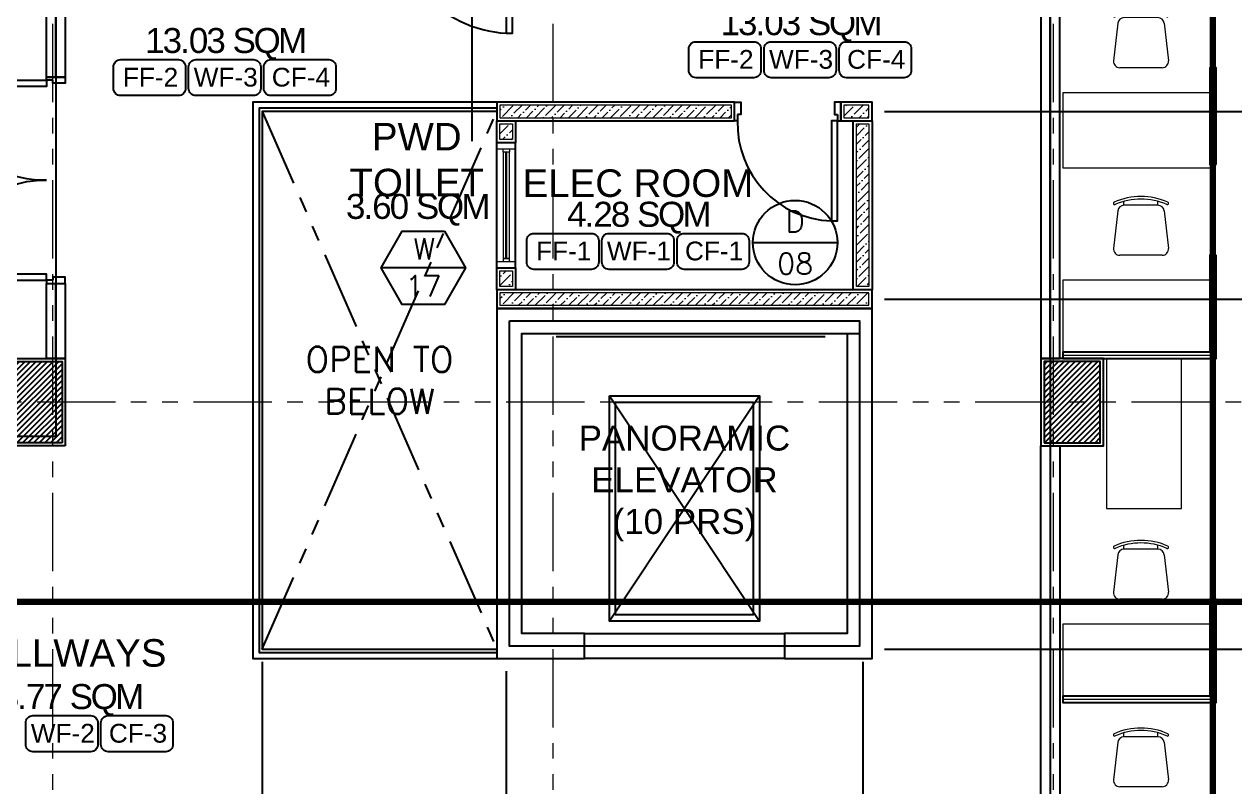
# Model space of a CAD drawing. Header units: metres. Extents: x -12400 to 1, y 0 to 106422.
# Drawn here: x -12154.18 to -12144.5, y 106394.75 to 106400.84 of the extents above; entities that cross this region are included whole.
import ezdxf
from ezdxf.enums import TextEntityAlignment as Align

# ---------------------------------------------------------------- set-up
doc = ezdxf.new("R2010")
doc.units = ezdxf.units.M
doc.header["$PDMODE"] = 35
for name, pattern in [('CENTER', [2, 1.25, -0.25, 0.25, -0.25]), ('HIDDEN2', [4.7625, 3.175, -1.5875]), ('PHANTOM2', [1.25, 0.625, -0.125, 0.125, -0.125, 0.125, -0.125])]:
    doc.linetypes.add(name, pattern=pattern)
for name, color, linetype, lineweight in [('.3', 6, 'Continuous', 30), ('0.1', 1, 'Continuous', 9), ('0.20', 2, 'Continuous', 20), ('A-DIM-100', 8, 'Continuous', 0), ('DIM 001', 251, 'Continuous', 13), ('FURN 0009', 49, 'Continuous', 9), ('HATCH', 250, 'Continuous', 5), ('W', 140, 'Continuous', 80)]:
    doc.layers.add(name, color=color, linetype=linetype, lineweight=lineweight)
for name, color, linetype in [('FIXTURE', 35, 'Continuous'), ('P-HIDE', 1, 'HIDDEN2'), ('SCH-DOOR', 23, 'Continuous'), ('SCH-FLR', 224, 'Continuous'), ('SCH-WIND', 181, 'Continuous'), ('stone', 15, 'Continuous'), ('tiles', 36, 'Continuous'), ('txt', 2, 'Continuous'), ('WALL', 7, 'Continuous'), ('WINDOW', 1, 'Continuous')]:
    doc.layers.add(name, color=color, linetype=linetype)
doc.layers.add('GUIDELINES', color=206, linetype='Continuous', plot=False)
doc.styles.add('arial', font='arial.ttf')
doc.styles.add('Arial-Bold', font='arial.ttf')
doc.styles.add('CPDA-FONT', font='arial.ttf')
doc.styles.add('DIMTXT-100', font='arial.ttf')
doc.styles.add('swis721', font='swiss.ttf')
doc.styles.add('T-0.15', font='romans.shx', dxfattribs={"height": 0.15})
doc.styles.add('T.25', font='romans.shx', dxfattribs={"height": 0.2})
doc.dimstyles.new('CPDA - D40', dxfattribs={"dimscale": 0.4, "dimtxt": 200, "dimasz": 1.2, "dimexe": 0, "dimexo": 25, "dimgap": 50, "dimtad": 1, "dimdec": 0, "dimdsep": 46, "dimtxsty": 'CPDA-FONT', "dimblk": 'CPDA ARROWHEAD DIM.', "dimcen": 0.25, "dimclrd": 250, "dimclre": 250, "dimclrt": 2, "dimaunit": 1, "dimadec": 0, "dimazin": 0, "dimtfac": 1, "dimtdec": 0, "dimtix": 1, "dimtmove": 0, "dimatfit": 3, "dimldrblk": 'leader.cathy', "dimfxl": 1, "dimarcsym": 0})
doc.dimstyles.new('D-100', dxfattribs={"dimtxt": 0.2, "dimasz": 0.15, "dimexe": 0.1, "dimexo": 0.1, "dimgap": 0.1, "dimtad": 1, "dimdec": 3, "dimzin": 4, "dimdsep": 46, "dimtxsty": 'DIMTXT-100', "dimblk": 'ARCHTICK', "dimcen": 0.2, "dimdle": 0.1, "dimclrd": 8, "dimclre": 8, "dimclrt": 2, "dimadec": 0, "dimazin": 1, "dimtfac": 1, "dimtdec": 3, "dimtofl": 0, "dimtmove": 2, "dimatfit": 3, "dimfxl": 1, "dimarcsym": 0})
doc.dimstyles.new('DIM 200', dxfattribs={"dimtxt": 200, "dimasz": 1, "dimexe": 0, "dimexo": 40, "dimgap": 50, "dimtad": 1, "dimtoh": 1, "dimdec": 0, "dimlfac": 2, "dimtxsty": 'swis721', "dimblk": 'CIR', "dimcen": 0, "dimclrd": 155, "dimclre": 155, "dimclrt": 4, "dimadec": 0, "dimazin": 0, "dimtfac": 1, "dimtdec": 0, "dimtix": 1, "dimtmove": 1, "dimatfit": 3, "dimldrblk": 'CIR', "dimfxl": 0, "dimarcsym": 0})

# ---------------------------------------------------------------- blocks, each defined once
blk = doc.blocks.new('CIR')
at = {"color": 4}
blk.add_circle((0, 0), 50, dxfattribs=at)
blk = doc.blocks.new('D-TAG')
at = {"layer": 'SCH-DOOR'}
blk.add_line((-0.3, 0), (0.3, 0), dxfattribs=at)
blk.add_circle((0, 0), 0.3, dxfattribs=at)
at = {"layer": 'SCH-DOOR', "color": 2, "style": 'T-0.15'}
for tag, p in [('D-TAG', (0, 0.15)), ('D-NO', (0, -0.15))]:
    blk.add_attdef(tag, text='', height=0.15, dxfattribs=at).set_placement(p, align=Align.MIDDLE_CENTER)
blk = doc.blocks.new('CPDA ARROWHEAD DIM.')
at = {"layer": 'tiles', "color": 2}
for p, q in [((0, 67.7), (0, -67.7)), ((-67.7, 0), (67.7, 0))]:
    blk.add_line(p, q, dxfattribs=at)
at = {"layer": 'tiles', "color": 1}
blk.add_circle((0, 0), 37.7, dxfattribs=at)
blk = doc.blocks.new('leader.cathy')
at = {"layer": 'WALL', "lineweight": 9}
blk.add_hatch(color=1, dxfattribs=at).paths.add_polyline_path([(0, 0), (-34.5, 34.5), (-23.9, 45.1), (21.2, 0), (-23.9, -45.1), (-34.5, -34.5)])
at = {"layer": 'WALL', "color": 1, "lineweight": 9}
for p, q in [((-34.5, 34.5), (-23.9, 45.1)), ((0, 0), (-34.5, 34.5)), ((21.2, 0), (-23.9, 45.1)), ((-34.5, -34.5), (0, 0)), ((-23.9, -45.1), (21.2, 0))]:
    blk.add_line(p, q, dxfattribs=at)
blk = doc.blocks.new('_ArchTick')
at = {"color": 0, "linetype": 'ByBlock', "const_width": 0.15}
blk.add_lwpolyline([(-0.5, -0.5), (0.5, 0.5)], dxfattribs=at)
blk = doc.blocks.new('*D146')
at = {"layer": 'DEFPOINTS', "color": 0, "transparency": 16777216}
for p in [(-12152.2794, 106395.8452), (-12153.9544, 106388.5702), (-12152.2794, 106385.7702)]:
    blk.add_point(p, dxfattribs=at)
at = {"layer": 'DIM 001', "color": 8, "lineweight": -2, "transparency": 16777216}
for p, q in [((-12152.2794, 106395.7452), (-12152.2794, 106385.6702)), ((-12153.9544, 106388.4702), (-12153.9544, 106385.6702)), ((-12154.0544, 106385.7702), (-12152.1794, 106385.7702))]:
    blk.add_line(p, q, dxfattribs=at)
at = {"layer": 'DIM 001', "color": 8, "lineweight": -2, "transparency": 16777216, "xscale": 0.15, "yscale": 0.15, "zscale": 0.15, "rotation": 180}
blk.add_blockref('_ArchTick', (-12153.9544, 106385.7702), dxfattribs=at)
at = {"layer": 'DIM 001', "color": 8, "lineweight": -2, "transparency": 16777216, "xscale": 0.15, "yscale": 0.15, "zscale": 0.15}
blk.add_blockref('_ArchTick', (-12152.2794, 106385.7702), dxfattribs=at)
at = {"layer": 'DIM 001', "color": 2, "transparency": 16777216, "insert": (-12153.1169, 106385.9723), "char_height": 0.2, "attachment_point": 5, "style": 'DIMTXT-100'}
blk.add_mtext('1.675', dxfattribs=at)
blk = doc.blocks.new('*D147')
at = {"layer": 'DEFPOINTS', "color": 0, "transparency": 16777216}
for p in [(-12152.2794, 106395.8452), (-12150.3294, 106395.7702), (-12150.3294, 106385.7702)]:
    blk.add_point(p, dxfattribs=at)
at = {"layer": 'DIM 001', "color": 8, "lineweight": -2, "transparency": 16777216}
for p, q in [((-12152.2794, 106395.7452), (-12152.2794, 106385.6702)), ((-12150.3294, 106395.6702), (-12150.3294, 106385.6702)), ((-12152.3794, 106385.7702), (-12150.2294, 106385.7702))]:
    blk.add_line(p, q, dxfattribs=at)
at = {"layer": 'DIM 001', "color": 8, "lineweight": -2, "transparency": 16777216, "xscale": 0.15, "yscale": 0.15, "zscale": 0.15, "rotation": 180}
blk.add_blockref('_ArchTick', (-12152.2794, 106385.7702), dxfattribs=at)
at = {"layer": 'DIM 001', "color": 8, "lineweight": -2, "transparency": 16777216, "xscale": 0.15, "yscale": 0.15, "zscale": 0.15}
blk.add_blockref('_ArchTick', (-12150.3294, 106385.7702), dxfattribs=at)
at = {"layer": 'DIM 001', "color": 2, "transparency": 16777216, "insert": (-12151.3044, 106385.9723), "char_height": 0.2, "attachment_point": 5, "style": 'DIMTXT-100'}
blk.add_mtext('1.950', dxfattribs=at)
blk = doc.blocks.new('*D148')
at = {"layer": 'DEFPOINTS', "color": 0, "transparency": 16777216}
for p in [(-12147.4794, 106395.8452), (-12150.3294, 106395.7702), (-12147.4794, 106385.7702)]:
    blk.add_point(p, dxfattribs=at)
at = {"layer": 'DIM 001', "color": 8, "lineweight": -2, "transparency": 16777216}
for p, q in [((-12147.4794, 106395.7452), (-12147.4794, 106385.6702)), ((-12150.3294, 106395.6702), (-12150.3294, 106385.6702)), ((-12150.4294, 106385.7702), (-12147.3794, 106385.7702))]:
    blk.add_line(p, q, dxfattribs=at)
at = {"layer": 'DIM 001', "color": 8, "lineweight": -2, "transparency": 16777216, "xscale": 0.15, "yscale": 0.15, "zscale": 0.15, "rotation": 180}
blk.add_blockref('_ArchTick', (-12150.3294, 106385.7702), dxfattribs=at)
at = {"layer": 'DIM 001', "color": 8, "lineweight": -2, "transparency": 16777216, "xscale": 0.15, "yscale": 0.15, "zscale": 0.15}
blk.add_blockref('_ArchTick', (-12147.4794, 106385.7702), dxfattribs=at)
at = {"layer": 'DIM 001', "color": 2, "transparency": 16777216, "insert": (-12148.9044, 106385.9723), "char_height": 0.2, "attachment_point": 5, "style": 'DIMTXT-100'}
blk.add_mtext('2.850', dxfattribs=at)
blk = doc.blocks.new('*D149')
at = {"layer": 'DEFPOINTS', "color": 0, "transparency": 16777216}
for p in [(-12147.4794, 106395.8452), (-12145.9544, 106388.5702), (-12145.9544, 106385.7702)]:
    blk.add_point(p, dxfattribs=at)
at = {"layer": 'DIM 001', "color": 8, "lineweight": -2, "transparency": 16777216}
for p, q in [((-12147.4794, 106395.7452), (-12147.4794, 106385.6702)), ((-12145.9544, 106388.4702), (-12145.9544, 106385.6702)), ((-12147.5794, 106385.7702), (-12145.8544, 106385.7702))]:
    blk.add_line(p, q, dxfattribs=at)
at = {"layer": 'DIM 001', "color": 8, "lineweight": -2, "transparency": 16777216, "xscale": 0.15, "yscale": 0.15, "zscale": 0.15, "rotation": 180}
blk.add_blockref('_ArchTick', (-12147.4794, 106385.7702), dxfattribs=at)
at = {"layer": 'DIM 001', "color": 8, "lineweight": -2, "transparency": 16777216, "xscale": 0.15, "yscale": 0.15, "zscale": 0.15}
blk.add_blockref('_ArchTick', (-12145.9544, 106385.7702), dxfattribs=at)
at = {"layer": 'DIM 001', "color": 2, "transparency": 16777216, "insert": (-12146.7169, 106385.9723), "char_height": 0.2, "attachment_point": 5, "style": 'DIMTXT-100'}
blk.add_mtext('1.525', dxfattribs=at)
blk = doc.blocks.new('*D159')
at = {"layer": 'DEFPOINTS', "color": 0, "transparency": 16777216}
for p in [(-12147.4794, 106401.7952), (-12147.4044, 106400.1452), (-12135.2544, 106400.1452)]:
    blk.add_point(p, dxfattribs=at)
at = {"layer": 'DIM 001', "color": 8, "lineweight": -2, "transparency": 16777216}
for p, q in [((-12135.2544, 106401.8952), (-12135.2544, 106400.0452)), ((-12147.3794, 106401.7952), (-12135.1544, 106401.7952)), ((-12147.3044, 106400.1452), (-12135.1544, 106400.1452))]:
    blk.add_line(p, q, dxfattribs=at)
at = {"layer": 'DIM 001', "color": 8, "lineweight": -2, "transparency": 16777216, "xscale": 0.15, "yscale": 0.15, "zscale": 0.15}
for p, rotation in [((-12135.2544, 106401.7952), 90), ((-12135.2544, 106400.1452), 270)]:
    blk.add_blockref('_ArchTick', p, dxfattribs=dict(at, rotation=rotation))
at = {"layer": 'DIM 001', "color": 2, "transparency": 16777216, "insert": (-12135.4565, 106400.9702), "char_height": 0.2, "attachment_point": 5, "rotation": 90, "style": 'DIMTXT-100'}
blk.add_mtext('1.650', dxfattribs=at)
blk = doc.blocks.new('*D160')
at = {"layer": 'DEFPOINTS', "color": 0, "transparency": 16777216}
for p in [(-12147.4044, 106400.1452), (-12147.4044, 106398.6452), (-12135.2544, 106398.6452)]:
    blk.add_point(p, dxfattribs=at)
at = {"layer": 'DIM 001', "color": 8, "lineweight": -2, "transparency": 16777216}
for p, q in [((-12135.2544, 106400.2452), (-12135.2544, 106398.5452)), ((-12147.3044, 106400.1452), (-12135.1544, 106400.1452)), ((-12147.3044, 106398.6452), (-12135.1544, 106398.6452))]:
    blk.add_line(p, q, dxfattribs=at)
at = {"layer": 'DIM 001', "color": 8, "lineweight": -2, "transparency": 16777216, "xscale": 0.15, "yscale": 0.15, "zscale": 0.15}
for p, rotation in [((-12135.2544, 106400.1452), 90), ((-12135.2544, 106398.6452), 270)]:
    blk.add_blockref('_ArchTick', p, dxfattribs=dict(at, rotation=rotation))
at = {"layer": 'DIM 001', "color": 2, "transparency": 16777216, "insert": (-12135.4565, 106399.3952), "char_height": 0.2, "attachment_point": 5, "rotation": 90, "style": 'DIMTXT-100'}
blk.add_mtext('1.500', dxfattribs=at)
blk = doc.blocks.new('*D161')
at = {"layer": 'DEFPOINTS', "color": 0, "transparency": 16777216}
for p in [(-12147.4044, 106398.6452), (-12147.4044, 106395.8452), (-12135.2544, 106395.8452)]:
    blk.add_point(p, dxfattribs=at)
at = {"layer": 'DIM 001', "color": 8, "lineweight": -2, "transparency": 16777216}
for p, q in [((-12135.2544, 106398.7452), (-12135.2544, 106395.7452)), ((-12147.3044, 106398.6452), (-12135.1544, 106398.6452)), ((-12147.3044, 106395.8452), (-12135.1544, 106395.8452))]:
    blk.add_line(p, q, dxfattribs=at)
at = {"layer": 'DIM 001', "color": 8, "lineweight": -2, "transparency": 16777216, "xscale": 0.15, "yscale": 0.15, "zscale": 0.15}
for p, rotation in [((-12135.2544, 106398.6452), 90), ((-12135.2544, 106395.8452), 270)]:
    blk.add_blockref('_ArchTick', p, dxfattribs=dict(at, rotation=rotation))
at = {"layer": 'DIM 001', "color": 2, "transparency": 16777216, "insert": (-12135.4565, 106397.2452), "char_height": 0.2, "attachment_point": 5, "rotation": 90, "style": 'DIMTXT-100'}
blk.add_mtext('2.800', dxfattribs=at)
blk = doc.blocks.new('*D162')
at = {"layer": 'DEFPOINTS', "color": 0, "transparency": 16777216}
for p in [(-12147.4044, 106395.8452), (-12145.9794, 106393.8452), (-12135.2544, 106393.8452)]:
    blk.add_point(p, dxfattribs=at)
at = {"layer": 'DIM 001', "color": 8, "lineweight": -2, "transparency": 16777216}
for p, q in [((-12135.2544, 106395.9452), (-12135.2544, 106393.7452)), ((-12147.3044, 106395.8452), (-12135.1544, 106395.8452)), ((-12145.8794, 106393.8452), (-12135.1544, 106393.8452))]:
    blk.add_line(p, q, dxfattribs=at)
at = {"layer": 'DIM 001', "color": 8, "lineweight": -2, "transparency": 16777216, "xscale": 0.15, "yscale": 0.15, "zscale": 0.15}
for p, rotation in [((-12135.2544, 106395.8452), 90), ((-12135.2544, 106393.8452), 270)]:
    blk.add_blockref('_ArchTick', p, dxfattribs=dict(at, rotation=rotation))
at = {"layer": 'DIM 001', "color": 2, "transparency": 16777216, "insert": (-12135.4565, 106394.8452), "char_height": 0.2, "attachment_point": 5, "rotation": 90, "style": 'DIMTXT-100'}
blk.add_mtext('2.000', dxfattribs=at)
blk = doc.blocks.new('*U91')
at = {"color": 1}
blk.add_lwpolyline([(1.3, 0), (1.3, 0.15), (0, 0.15), (0, 0)], close=True, dxfattribs=at)
at = {"color": 3}
blk.add_lwpolyline([(0, 0.075), (1.3, 0.075)], dxfattribs=at)
blk = doc.blocks.new('new chair')
at = {"layer": 'FURN 0009', "color": 1, "lineweight": 9}
for p, q in [((-135.8, 400), (-135.8, 431.6)), ((135.8, 400), (-135.8, 400)), ((135.8, 400), (135.8, 431.6)), ((-185.5, 355.5), (-218.8, 55.5)), ((185.5, 355.5), (218.8, 55.5)), ((169.1, 0), (-169.1, 0))]:
    blk.add_line(p, q, dxfattribs=at)
for centre, radius, start, end in [((-211, 415.4), 10, 113.8727, 293.8727), ((0, -61.2), 531.2, 66.1273, 113.8727), ((0, -61.2), 511.2, 66.1273, 113.8727), ((-135.8, 350), 50, 90, 173.65981), ((135.8, 350), 50, 6.34019, 90), ((211, 415.4), 10, 246.1273, 66.1273), ((-169.1, 50), 50, 173.65981, 270), ((169.1, 50), 50, 270, 6.34019)]:
    blk.add_arc(centre, radius, start, end, dxfattribs=at)
blk = doc.blocks.new('WINDOW-02')
at = {"layer": '.3', "color": 3}
blk.add_lwpolyline([(891.6891, 3702.1735), (892.5391, 3702.1735)], dxfattribs=at)
at = {"layer": '0.20'}
for points in [[(891.6141, 3702.0985), (891.6641, 3702.0985), (891.6641, 3702.2485), (891.6141, 3702.2485)], [(891.6891, 3702.1485), (891.6641, 3702.1485), (891.6641, 3702.1985), (891.6891, 3702.1985)], [(892.5391, 3702.1485), (892.5641, 3702.1485), (892.5641, 3702.1985), (892.5391, 3702.1985)], [(892.6141, 3702.0985), (892.5641, 3702.0985), (892.5641, 3702.2485), (892.6141, 3702.2485)]]:
    blk.add_lwpolyline(points, close=True, dxfattribs=at)
at = {"layer": '0.20', "color": 8}
blk.add_lwpolyline([(892.5391, 3702.1485), (891.6891, 3702.1485), (891.6891, 3702.1985), (892.5391, 3702.1985)], close=True, dxfattribs=at)
at = {"layer": 'WINDOW'}
for p, q in [((891.6141, 3702.2485), (892.6141, 3702.2485)), ((891.6141, 3702.0985), (892.6141, 3702.0985))]:
    blk.add_line(p, q, dxfattribs=at)
blk = doc.blocks.new('*U1745')
at = {"layer": 'HATCH'}
h = blk.add_hatch(dxfattribs=at)
h.set_pattern_fill('ANSI36', color=256, scale=0.015)
h.set_pattern_definition([(45, (12092.62419, -106406.766595), (0.02525697034, 0.092608891249), [0.1190625, -0.0238125, 0, -0.0238125])])
h.paths.add_polyline_path([(0.025, 0.125), (0.025, 0.025), (1.325, 0.025), (1.325, 0.125)])
at = {"color": 4}
blk.add_lwpolyline([(1.35, 0), (1.35, 0.15), (0, 0.15), (0, 0)], close=True, dxfattribs=at)
at = {"layer": 'HATCH'}
blk.add_lwpolyline([(1.325, 0.025), (1.325, 0.125), (0.025, 0.125), (0.025, 0.025)], close=True, dxfattribs=at)
blk = doc.blocks.new('*U1746')
at = {"layer": 'HATCH'}
h = blk.add_hatch(dxfattribs=at)
h.set_pattern_fill('ANSI36', color=256, scale=0.015)
h.set_pattern_definition([(45, (12091.52419, -106406.766595), (0.02525697034, 0.092608891249), [0.1190625, -0.0238125, 0, -0.0238125])])
h.paths.add_polyline_path([(0.025, 0.125), (0.025, 0.025), (0.225, 0.025), (0.225, 0.125)])
at = {"color": 4}
blk.add_lwpolyline([(0.25, 0), (0.25, 0.15), (0, 0.15), (0, 0)], close=True, dxfattribs=at)
at = {"layer": 'HATCH'}
blk.add_lwpolyline([(0.225, 0.025), (0.225, 0.125), (0.025, 0.125), (0.025, 0.025)], close=True, dxfattribs=at)
blk = doc.blocks.new('FIREDOOR-1050')
at = {"layer": 'FIXTURE', "color": 2, "ltscale": 0.3}
blk.add_lwpolyline([(1514.2631, -407.7269), (1514.3131, -407.7269), (1514.3131, -406.7769), (1514.2631, -406.7769)], close=True, dxfattribs=at)
at = {"layer": 'FIXTURE', "color": 3}
for points in [[(1514.2631, -407.7769), (1514.2631, -407.7269), (1514.2381, -407.7269), (1514.2381, -407.8769), (1514.2881, -407.8769), (1514.2881, -407.7769), (1514.2631, -407.7769)], [(1515.2131, -407.7769), (1515.2131, -407.7269), (1515.2381, -407.7269), (1515.2381, -407.8769), (1515.1881, -407.8769), (1515.1881, -407.7769), (1515.2131, -407.7769)]]:
    blk.add_lwpolyline(points, dxfattribs=at)
at = {"layer": 'FIXTURE', "color": 1}
blk.add_arc((1514.2631, -407.7269), 0.95, 0, 90, dxfattribs=at)
blk = doc.blocks.new('.8DOUBLEDOOR')
at = {"layer": 'FIXTURE', "color": 2, "ltscale": 0.3}
for points in [[(1589.4808, -418.6512), (1589.4808, -418.7012), (1588.6808, -418.7012), (1588.6808, -418.6512)], [(1589.4808, -420.2512), (1589.4808, -420.2012), (1588.6808, -420.2012), (1588.6808, -420.2512)]]:
    blk.add_lwpolyline(points, close=True, dxfattribs=at)
at = {"layer": 'FIXTURE', "color": 3}
for points in [[(1589.5308, -418.6512), (1589.4808, -418.6512), (1589.4808, -418.6262), (1589.6308, -418.6262), (1589.6308, -418.6762), (1589.5308, -418.6762), (1589.5308, -418.6512)], [(1589.5308, -420.2512), (1589.4808, -420.2512), (1589.4808, -420.2762), (1589.6308, -420.2762), (1589.6308, -420.2262), (1589.5308, -420.2262), (1589.5308, -420.2512)]]:
    blk.add_lwpolyline(points, dxfattribs=at)
at = {"layer": 'FIXTURE', "color": 1}
for centre, start, end in [((1589.4558, -418.6762), 181.84761, 271.84761), ((1589.4558, -420.2262), 88.15239, 178.15239)]:
    blk.add_arc(centre, 0.7754, start, end, dxfattribs=at)
blk = doc.blocks.new('A$C5BEE79EC')
at = {"layer": 'FIXTURE', "color": 3}
for points in [[(-0.1, 0.825), (-0.15, 0.825), (-0.15, 0.85), (0, 0.85), (0, 0.8), (-0.1, 0.8), (-0.1, 0.825)], [(-0.1, 0.025), (-0.15, 0.025), (-0.15, 0), (0, 0), (0, 0.05), (-0.1, 0.05), (-0.1, 0.025)]]:
    blk.add_lwpolyline(points, dxfattribs=at)
at = {"layer": 'FIXTURE', "color": 2, "ltscale": 0.3}
blk.add_lwpolyline([(-0.15, 0.025), (-0.15, 0.075), (-0.95, 0.075), (-0.95, 0.025)], close=True, dxfattribs=at)
at = {"layer": 'FIXTURE', "color": 1}
blk.add_arc((-0.175, 0.05), 0.7754, 88.15239, 178.15239, dxfattribs=at)
blk = doc.blocks.new('*U1749')
at = {"layer": 'HATCH'}
h = blk.add_hatch(dxfattribs=at)
h.set_pattern_fill('ANSI36', color=256, scale=0.015)
h.set_pattern_definition([(45, (12093.17419, -106406.766595), (0.02525697034, 0.092608891249), [0.1190625, -0.0238125, 0, -0.0238125])])
h.paths.add_polyline_path([(0.025, 0.125), (0.025, 0.025), (1.875, 0.025), (1.875, 0.125)])
at = {"color": 4}
blk.add_lwpolyline([(1.9, 0), (1.9, 0.15), (0, 0.15), (0, 0)], close=True, dxfattribs=at)
at = {"layer": 'HATCH'}
blk.add_lwpolyline([(1.875, 0.025), (1.875, 0.125), (0.025, 0.125), (0.025, 0.025)], close=True, dxfattribs=at)
blk = doc.blocks.new('*U1779')
at = {"layer": 'HATCH'}
h = blk.add_hatch(dxfattribs=at)
h.set_pattern_fill('ANSI36', color=256, scale=0.015)
h.set_pattern_definition([(45, (12091.44919, -106406.766595), (0.02525697034, 0.092608891249), [0.1190625, -0.0238125, 0, -0.0238125])])
h.paths.add_polyline_path([(0.025, 0.125), (0.025, 0.025), (0.15, 0.025), (0.15, 0.125)])
at = {"color": 4}
blk.add_lwpolyline([(0.175, 0), (0.175, 0.15), (0, 0.15), (0, 0)], close=True, dxfattribs=at)
at = {"layer": 'HATCH'}
blk.add_lwpolyline([(0.15, 0.025), (0.15, 0.125), (0.025, 0.125), (0.025, 0.025)], close=True, dxfattribs=at)
blk = doc.blocks.new('*U79')
at = {"color": 1}
blk.add_lwpolyline([(3.55, 0), (3.55, 0.15), (0, 0.15), (0, 0)], close=True, dxfattribs=at)
at = {"color": 3}
blk.add_lwpolyline([(0, 0.075), (3.55, 0.075)], dxfattribs=at)
blk = doc.blocks.new('*U75')
at = {"color": 1}
blk.add_lwpolyline([(0.6, 0), (0.6, 0.15), (0, 0.15), (0, 0)], close=True, dxfattribs=at)
at = {"color": 3}
blk.add_lwpolyline([(0, 0.075), (0.6, 0.075)], dxfattribs=at)
blk = doc.blocks.new('*U1747')
at = {"layer": 'HATCH'}
h = blk.add_hatch(dxfattribs=at)
h.set_pattern_fill('ANSI36', color=256, scale=0.015)
h.set_pattern_definition([(45, (12094.27419, -106406.766595), (0.02525697034, 0.092608891249), [0.1190625, -0.0238125, 0, -0.0238125])])
h.paths.add_polyline_path([(0.025, 0.125), (0.025, 0.025), (2.975, 0.025), (2.975, 0.125)])
at = {"color": 4}
blk.add_lwpolyline([(3, 0), (3, 0.15), (0, 0.15), (0, 0)], close=True, dxfattribs=at)
at = {"layer": 'HATCH'}
blk.add_lwpolyline([(2.975, 0.025), (2.975, 0.125), (0.025, 0.125), (0.025, 0.025)], close=True, dxfattribs=at)
blk = doc.blocks.new('2FCOLUMNS')
h = blk.add_hatch()
h.set_pattern_fill('ANSI31', color=8, scale=0.01)
h.set_pattern_definition([(45, (12128.212968, -106237.570224), (-0.022450640303, 0.022450640303), [])])
h.paths.add_polyline_path([(0.025, 18.025), (0.475, 18.025), (0.475, 18.675), (0.025, 18.675)])
h.paths.add_polyline_path([(4.925, 18.675), (4.925, 18.225), (4.275, 18.225), (4.275, 18.675)])
h.paths.add_polyline_path([(9.175, 18.025), (8.725, 18.025), (8.725, 18.675), (9.175, 18.675)])
h.paths.add_polyline_path([(13.425, 17.525), (13.425, 17.975), (12.775, 17.975), (12.775, 17.525)])
h.paths.add_polyline_path([(17.025, 18.025), (17.475, 18.025), (17.475, 18.675), (17.025, 18.675)])
h.paths.add_polyline_path([(21.275, 18.675), (21.275, 18.225), (21.925, 18.225), (21.925, 18.675)])
h.paths.add_polyline_path([(26.175, 18.025), (25.725, 18.025), (25.725, 18.675), (26.175, 18.675)])
h.paths.add_polyline_path([(26.175, 13.275), (25.725, 13.275), (25.725, 13.925), (26.175, 13.925)])
h.paths.add_polyline_path([(21.375, 13.275), (21.825, 13.275), (21.825, 13.925), (21.375, 13.925)])
h.paths.add_polyline_path([(17.025, 13.275), (17.475, 13.275), (17.475, 13.925), (17.025, 13.925)])
h.paths.add_polyline_path([(12.925, 13.275), (13.325, 13.275), (13.325, 13.675), (12.925, 13.675)])
h.paths.add_polyline_path([(9.175, 13.275), (8.725, 13.275), (8.725, 13.925), (9.175, 13.925)])
h.paths.add_polyline_path([(4.825, 13.275), (4.375, 13.275), (4.375, 13.925), (4.825, 13.925)])
h.paths.add_polyline_path([(0.025, 13.275), (0.475, 13.275), (0.475, 13.925), (0.025, 13.925)])
h.paths.add_polyline_path([(0.025, 9.025), (0.475, 9.025), (0.475, 9.675), (0.025, 9.675)])
h.paths.add_polyline_path([(9.175, 9.025), (8.725, 9.025), (8.725, 9.675), (9.175, 9.675)])
h.paths.add_polyline_path([(17.025, 9.025), (17.475, 9.025), (17.475, 9.675), (17.025, 9.675)])
h.paths.add_polyline_path([(26.175, 9.025), (25.725, 9.025), (25.725, 9.675), (26.175, 9.675)])
h.paths.add_polyline_path([(26.175, 4.775), (25.725, 4.775), (25.725, 5.425), (26.175, 5.425)])
h.paths.add_polyline_path([(21.825, 4.775), (21.375, 4.775), (21.375, 5.425), (21.825, 5.425)])
h.paths.add_polyline_path([(17.025, 4.775), (17.475, 4.775), (17.475, 5.425), (17.025, 5.425)])
h.paths.add_polyline_path([(13.325, 4.775), (12.875, 4.775), (12.875, 5.425), (13.325, 5.425)])
h.paths.add_polyline_path([(9.175, 4.775), (8.725, 4.775), (8.725, 5.425), (9.175, 5.425)])
h.paths.add_polyline_path([(4.375, 4.775), (4.825, 4.775), (4.825, 5.425), (4.375, 5.425)])
h.paths.add_polyline_path([(0.025, 4.775), (0.475, 4.775), (0.475, 5.425), (0.025, 5.425)])
h.paths.add_polyline_path([(0.025, 2.25), (0.475, 2.25), (0.475, 2.9), (0.025, 2.9)])
h.paths.add_polyline_path([(0.025, 0.025), (0.425, 0.025), (0.425, 0.425), (0.025, 0.425)])
h.paths.add_polyline_path([(2.9, 0.025), (2.9, 0.475), (2.25, 0.475), (2.25, 0.025)])
h.paths.add_polyline_path([(4.925, 0.025), (4.925, 0.475), (4.275, 0.475), (4.275, 0.025)])
h.paths.add_polyline_path([(9.175, 0.025), (8.725, 0.025), (8.725, 0.675), (9.175, 0.675)])
h.paths.add_polyline_path([(13.425, 1.025), (13.425, 1.475), (12.775, 1.475), (12.775, 1.025)])
h.paths.add_polyline_path([(17.025, 0.025), (17.475, 0.025), (17.475, 0.675), (17.025, 0.675)])
h.paths.add_polyline_path([(21.275, 0.025), (21.275, 0.475), (21.925, 0.475), (21.925, 0.025)])
h.paths.add_polyline_path([(26.175, 0.025), (25.725, 0.025), (25.725, 0.675), (26.175, 0.675)])
at = {"color": 7}
for points in [[(9.2, 9), (8.7, 9), (8.7, 9.7), (9.2, 9.7)], [(17, 9), (17.5, 9), (17.5, 9.7), (17, 9.7)]]:
    blk.add_lwpolyline(points, close=True, dxfattribs=at)
at = {"layer": 'stone', "color": 5}
for points in [[(9.175, 9.025), (8.725, 9.025), (8.725, 9.675), (9.175, 9.675)], [(17.025, 9.025), (17.475, 9.025), (17.475, 9.675), (17.025, 9.675)]]:
    blk.add_lwpolyline(points, close=True, dxfattribs=at)
blk = doc.blocks.new('FP_2F')
at = {"color": 2}
blk.add_lwpolyline([(19.4, 12.25), (19.4, 13.025), (19.35, 13.025), (19.35, 12.25)], close=True, dxfattribs=at)
at = {"color": 1, "lineweight": 0}
for points in [[(19.375, 12.225), (19.375, 12.825), (18.175, 12.825), (18.175, 12.225)], [(19.375, 10.725), (19.375, 11.325), (18.175, 11.325), (18.175, 10.725)], [(18.525, 9.5), (19.125, 9.5), (19.125, 10.7), (18.525, 10.7)], [(19.375, 7.975), (19.375, 8.575), (18.175, 8.575), (18.175, 7.975)]]:
    blk.add_lwpolyline(points, close=True, dxfattribs=at)
at = {"color": 2, "linetype": 'Continuous', "ltscale": 0.05}
for points in [[(13.65, 12.75), (11.7, 12.75), (11.7, 8.3), (13.65, 8.3)], [(13.65, 12.7), (11.75, 12.7), (11.75, 8.35), (13.65, 8.35)]]:
    blk.add_lwpolyline(points, dxfattribs=at)
at = {"color": 1, "linetype": 'Continuous', "ltscale": 0.05}
blk.add_lwpolyline([(13.65, 12.675), (11.775, 12.675), (11.775, 8.375), (13.65, 8.375)], dxfattribs=at)
at = {"color": 8, "linetype": 'PHANTOM2'}
for points in [[(11.775, 12.675), (13.65, 8.375)], [(11.775, 8.375), (13.65, 12.675)]]:
    blk.add_lwpolyline(points, dxfattribs=at)
at = {"color": 2}
for points in [[(19.4, 10.75), (18.175, 10.75), (18.175, 10.7), (19.4, 10.7), (19.4, 11.525)], [(19.4, 11.525), (19.35, 11.525), (19.35, 10.75)], [(19.4, 8), (18.175, 8), (18.175, 7.95), (19.4, 7.95), (19.4, 8.775)], [(19.4, 8.775), (19.35, 8.775), (19.35, 8)]]:
    blk.add_lwpolyline(points, dxfattribs=at)
blk.add_lwpolyline([(15.95, 8.3), (16.65, 8.3), (16.65, 11.1), (13.65, 11.1), (13.65, 8.3), (14.35, 8.3), (14.35, 8.5), (13.85, 8.5), (13.85, 10.9), (16.45, 10.9), (16.45, 8.5), (15.95, 8.5)], close=True)
at = {"layer": 'FIXTURE', "color": 2, "ltscale": 0.3}
for points in [[(14.55, 10.4), (15.75, 10.4), (15.75, 8.6), (14.55, 8.6)], [(14.6, 10.35), (15.7, 10.35), (15.7, 8.65), (14.6, 8.65)]]:
    blk.add_lwpolyline(points, close=True, dxfattribs=at)
at = {"layer": 'GUIDELINES'}
blk.add_line((10.125, 10.075), (1.1, 10.075), dxfattribs=at)
for points in [[(10.125, 19), (10.125, 10.075)], [(18.075, 19), (18.075, 6.375)], [(14.125, 10.875), (16.275, 10.875)], [(14.4, 10.9), (16.55, 10.9)], [(15.75, 10.4), (14.55, 8.6)], [(14.55, 10.4), (15.75, 8.6)]]:
    blk.add_lwpolyline(points, dxfattribs=at)
blk.add_lwpolyline([(13.75, 11), (16.55, 11), (16.55, 8.4), (13.75, 8.4)], close=True, dxfattribs=at)
at = {"layer": 'P-HIDE'}
blk.add_lwpolyline([(14.35, 8.5), (15.95, 8.5), (15.95, 8.3), (14.35, 8.3)], close=True, dxfattribs=at)
for name, p in [('2FCOLUMNS', (1, 1)), ('*U1749', (13.65, 12.6)), ('*U1746', (16.4, 12.6)), ('*U1747', (13.65, 11.1))]:
    blk.add_blockref(name, p)
for name, p, rotation in [('FIREDOOR-1050', (1528.0381, -393.4769), 180), ('*U79', (18.15, 10.7), 90)]:
    blk.add_blockref(name, p, dxfattribs=dict(rotation=rotation))
for name, p, xscale, rotation in [('*U91', (10.05, 12.95), -1, 270), ('.8DOUBLEDOOR', (-1579.4308, -407.3262), -1, 180), ('*U1779', (13.65, 12.425), -1, 270), ('*U1745', (16.5, 11.25), -1, 270), ('WINDOW-02', (-3688.4485, -880.1891), -1, 270), ('*U1779', (13.65, 11.25), -1, 270), ('*U75', (10.05, 10.7), -1, 270), ('*U79', (18.15, 10), -1.000000000000012, 90)]:
    blk.add_blockref(name, p, dxfattribs=dict(xscale=xscale, rotation=rotation))
at = {"lineweight": 0, "xscale": 0.001000000000000031, "yscale": 0.001000000000000031, "zscale": 0.001000000000000031}
for p in [(18.8, 13.025), (18.8, 11.525), (18.8, 8.775), (18.8, 7.275)]:
    blk.add_blockref('new chair', p, dxfattribs=at)
at = {"layer": 'WALL', "rotation": 90}
blk.add_blockref('A$C5BEE79EC', (16.4, 12.75), dxfattribs=at)
at = {"color": 8, "char_height": 0.15, "attachment_point": 5}
for s, insert in [('{\\Fx-hlvm1s|c0;\\W0.9;\\T0.9;23}', (18.8, 13.2305)), ('{\\Fx-hlvm1s|c0;\\W0.9;\\T0.9;20}', (18.8, 11.7305)), ('{\\Fx-hlvm1s|c0;\\W0.9;\\T0.9;15}', (18.8, 8.9805)), ('{\\Fx-hlvm1s|c0;\\W0.9;\\T0.9;12}', (18.8, 7.4805))]:
    blk.add_mtext_dynamic_manual_height_columns(s, width=5150.82822, gutter_width=1, heights=[0], dxfattribs=dict(at, insert=insert))
at = {"layer": '0.1', "color": 2, "char_height": 0.1, "attachment_point": 5}
for insert in [(13.35, 12.85), (12.075, 8.475), (12, 8.2)]:
    blk.add_mtext_dynamic_manual_height_columns('{\\Fx-hlvm1s|c0;\\W0.9;\\T0.9;\\C3;RAILINGS}', width=5150.82822, gutter_width=1, heights=[0], dxfattribs=dict(at, insert=insert))
at = {"layer": '0.1', "color": 2, "attachment_point": 5, "rotation": 90}
for s, insert, char_height in [('{\\Fx-hlvm1s|c0;\\W0.9;\\T0.9;\\C3;RAILINGS}', (11.6, 12.45), 0.1), ('{\\Fx-hlvm1s|c0;\\W0.9;\\T0.9;\\C3;RAILINGS}', (11.875, 12.375), 0.1), ('{\\Fx-hlvm1s|c0;\\W0.9;\\T0.9;\\C3;WORKING\\PTABLE}', (18.825, 10.1), 0.12)]:
    blk.add_mtext_dynamic_manual_height_columns(s, width=5150.82822, gutter_width=1, heights=[0], dxfattribs=dict(at, insert=insert, char_height=char_height))
at = {"layer": '0.1', "color": 2, "char_height": 0.2, "attachment_point": 5}
for s, insert, style in [('{\\C3;OPEN TO BELOW}', (12.7125, 10.525), 'T.25'), ('{\\C3;PANORAMIC ELEVATOR\\P(10 PRS)}', (15.15, 9.7), 'arial')]:
    blk.add_mtext_dynamic_manual_height_columns(s, width=1.975237, gutter_width=1, heights=[0], dxfattribs=dict(at, insert=insert, style=style))
blk = doc.blocks.new('W-TAG')
at = {"layer": 'SCH-WIND'}
blk.add_line((-0.3, 0), (0.3, 0), dxfattribs=at)
blk.add_lwpolyline([(-0.15, 0.2598), (-0.3, 0), (-0.15, -0.2598), (0.15, -0.2598), (0.3, 0), (0.15, 0.2598)], close=True, dxfattribs=at)
at = {"layer": 'SCH-WIND', "color": 2, "style": 'T-0.15'}
for tag, p in [('W-TAG', (-0.0059, 0.1346)), ('W-NO', (0, -0.1299))]:
    blk.add_attdef(tag, text='', height=0.15, dxfattribs=at).set_placement(p, align=Align.MIDDLE_CENTER)
blk = doc.blocks.new('GRID1')
at = {"color": 6, "linetype": 'PHANTOM2'}
for points in [[(-12151.2544, 106384.7702), (-12151.2544, 106412.5702)], [(-12147.2544, 106384.7702), (-12147.2544, 106412.5702)], [(-12143.2544, 106384.7702), (-12143.2544, 106412.5702)], [(-12130.7544, 106398.6202), (-12163.7544, 106398.6202)]]:
    blk.add_leader(points, dimstyle='DIM 200', override={"dimasz": 0.002, "dimgap": 60, "dimtad": 0}, dxfattribs=at)

msp = doc.modelspace()

# ---------------------------------------------------------------- linework, layer by layer
at = {"layer": 'SCH-FLR', "color": 1}
for points in [[(-12148.35078, 106400.41466), (-12148.81158, 106400.41466, -0.4142136), (-12148.86918, 106400.47226), (-12148.86918, 106400.64506, -0.4142136), (-12148.81158, 106400.70266), (-12148.35078, 106400.70266, -0.4142136), (-12148.29318, 106400.64506), (-12148.29318, 106400.47226, -0.4142136)], [(-12147.74978, 106400.41466), (-12148.21058, 106400.41466, -0.4142136), (-12148.26818, 106400.47226), (-12148.26818, 106400.64506, -0.4142136), (-12148.21058, 106400.70266), (-12147.74978, 106400.70266, -0.4142136), (-12147.69218, 106400.64506), (-12147.69218, 106400.47226, -0.4142136)], [(-12147.14878, 106400.41466), (-12147.60958, 106400.41466, -0.4142136), (-12147.66718, 106400.47226), (-12147.66718, 106400.64506, -0.4142136), (-12147.60958, 106400.70266), (-12147.14878, 106400.70266, -0.4142136), (-12147.09118, 106400.64506), (-12147.09118, 106400.47226, -0.4142136)], [(-12152.95078, 106400.27206), (-12153.41158, 106400.27206, -0.4142136), (-12153.46918, 106400.32966), (-12153.46918, 106400.50246, -0.4142136), (-12153.41158, 106400.56006), (-12152.95078, 106400.56006, -0.4142136), (-12152.89318, 106400.50246), (-12152.89318, 106400.32966, -0.4142136)], [(-12152.34978, 106400.27206), (-12152.81058, 106400.27206, -0.4142136), (-12152.86818, 106400.32966), (-12152.86818, 106400.50246, -0.4142136), (-12152.81058, 106400.56006), (-12152.34978, 106400.56006, -0.4142136), (-12152.29218, 106400.50246), (-12152.29218, 106400.32966, -0.4142136)], [(-12151.74878, 106400.27206), (-12152.20958, 106400.27206, -0.4142136), (-12152.26718, 106400.32966), (-12152.26718, 106400.50246, -0.4142136), (-12152.20958, 106400.56006), (-12151.74878, 106400.56006, -0.4142136), (-12151.69118, 106400.50246), (-12151.69118, 106400.32966, -0.4142136)], [(-12149.64712, 106398.88247), (-12150.10792, 106398.88247, -0.4142136), (-12150.16552, 106398.94007), (-12150.16552, 106399.11287, -0.4142136), (-12150.10792, 106399.17047), (-12149.64712, 106399.17047, -0.4142136), (-12149.58952, 106399.11287), (-12149.58952, 106398.94007, -0.4142136)], [(-12149.04612, 106398.88247), (-12149.50692, 106398.88247, -0.4142136), (-12149.56452, 106398.94007), (-12149.56452, 106399.11287, -0.4142136), (-12149.50692, 106399.17047), (-12149.04612, 106399.17047, -0.4142136), (-12148.98852, 106399.11287), (-12148.98852, 106398.94007, -0.4142136)], [(-12148.44512, 106398.88247), (-12148.90592, 106398.88247, -0.4142136), (-12148.96352, 106398.94007), (-12148.96352, 106399.11287, -0.4142136), (-12148.90592, 106399.17047), (-12148.44512, 106399.17047, -0.4142136), (-12148.38752, 106399.11287), (-12148.38752, 106398.94007, -0.4142136)], [(-12153.6521, 106395.02607), (-12154.1129, 106395.02607, -0.4142136), (-12154.1705, 106395.08367), (-12154.1705, 106395.25647, -0.4142136), (-12154.1129, 106395.31407), (-12153.6521, 106395.31407, -0.4142136), (-12153.5945, 106395.25647), (-12153.5945, 106395.08367, -0.4142136)], [(-12153.0511, 106395.02607), (-12153.5119, 106395.02607, -0.4142136), (-12153.5695, 106395.08367), (-12153.5695, 106395.25647, -0.4142136), (-12153.5119, 106395.31407), (-12153.0511, 106395.31407, -0.4142136), (-12152.9935, 106395.25647), (-12152.9935, 106395.08367, -0.4142136)]]:
    msp.add_lwpolyline(points, format="xyb", close=True, dxfattribs=at)
at = {"layer": 'W', "linetype": 'CENTER', "ltscale": 1.2, "const_width": 0.05}
for points in [[(-12144.67942, 106412.67022), (-12144.67942, 106383.27102), (-12144.67942, 106383.27102), (-12144.67942, 106383.27102)], [(-12167.35442, 106396.22355), (-12098.61297, 106396.22355), (-12098.61297, 106396.22355), (-12098.77291, 106396.22355)]]:
    msp.add_lwpolyline(points, dxfattribs=at)

# ---------------------------------------------------------------- block references
msp.add_blockref('FP_2F', (-12164.05442, 106387.47022))
at = {"layer": 'A-DIM-100'}
msp.add_blockref('GRID1', (-2.7, -0.8), dxfattribs=at)
at = {"layer": 'SCH-WIND', "xscale": 1.125, "yscale": 1.125, "zscale": 1.125}
msp.add_blockref('D-TAG', (-12148.01938, 106399.09674), dxfattribs=at).add_auto_attribs({'D-NO': '08', 'D-TAG': 'D'})
at = {"layer": 'SCH-WIND', "color": 2}
ref = msp.add_blockref('W-TAG', (-12150.99192, 106398.89522), dxfattribs=dict(at, xscale=-1.125000000042443, yscale=1.125000000042443, zscale=1.125000000042443))
ref.add_attrib('W-NO', '17', dxfattribs={"color": 2, "height": 0.16875, "style": 'T-0.15'}).set_placement((-12150.99192, 106398.74908), align=Align.MIDDLE_CENTER)
ref.add_attrib('W-TAG', 'W', dxfattribs={"color": 2, "height": 0.16875, "style": 'T-0.15'}).set_placement((-12150.98532, 106399.04665), align=Align.MIDDLE_CENTER)

# ---------------------------------------------------------------- texts
at = {"linetype": 'Continuous', "attachment_point": 5, "style": 'arial'}
for s, width, insert, char_height in [('\\pxse0.75,t28;{\\T0.9;\\C3;13.03 SQM}', 6.0841948, (-12147.98018, 106400.82766), 0.2), ('\\pxse0.75,t28;{\\T0.9;\\C3;13.03 SQM}', 6.0841948, (-12152.58018, 106400.68506), 0.2), ('\\pxse0.75,t28;{\\C4;PWD \\PTOILET}', 2.2308962, (-12151.0445, 106399.75864), 0.22), ('\\pxse0.75,t28;{\\C4;ELEC ROOM}', 6.0841948, (-12149.27652, 106399.57047), 0.22), ('\\pxse0.75,t28;{\\T0.9;\\C3;3.60 SQM}', 6.0841948, (-12151.0445, 106399.35864), 0.2), ('\\pxse0.75,t28;{\\T0.9;\\C3;4.28 SQM}', 6.0841948, (-12149.27652, 106399.29547), 0.2), ('{\\C4;HALLWAYS}', 6.0841948, (-12153.8825, 106395.81407), 0.22), ('\\pxse0.75,t28;{\\T0.9;\\C3;58.77 SQM}', 6.0841948, (-12153.8825, 106395.43907), 0.2)]:
    msp.add_mtext_dynamic_manual_height_columns(s, width=width, gutter_width=0.001, heights=[0], dxfattribs=dict(at, insert=insert, char_height=char_height))
at = {"layer": 'txt', "color": 6, "linetype": 'Continuous', "char_height": 0.15, "width": 0.4656548, "attachment_point": 2, "style": 'Arial-Bold'}
for s, insert in [('{\\C2;FF-2}', (-12148.57305, 106400.63677)), ('{\\C2;WF-3}', (-12147.97205, 106400.63677)), ('{\\C2;CF-4}', (-12147.37105, 106400.63677)), ('{\\C2;FF-2}', (-12153.17305, 106400.49417)), ('{\\C2;WF-3}', (-12152.57205, 106400.49417)), ('{\\C2;CF-4}', (-12151.97105, 106400.49417)), ('{\\C2;FF-1}', (-12149.8694, 106399.10459)), ('{\\C2;WF-1}', (-12149.2684, 106399.10459)), ('{\\C2;CF-1}', (-12148.6674, 106399.10459)), ('{\\C2;WF-2}', (-12153.87437, 106395.24819)), ('{\\C2;CF-3}', (-12153.27337, 106395.24819))]:
    msp.add_mtext(s, dxfattribs=dict(at, insert=insert))

# ---------------------------------------------------------------- dimensions: what is measured, and where the dimension line sits
at = {"layer": 'DIM 001'}
for base, p1, p2, picture, middle in [((-12135.25442, 106400.14522), (-12147.47942, 106401.79522), (-12147.40442, 106400.14522), '*D159', (-12135.45653, 106400.97022)), ((-12135.25442, 106398.64522), (-12147.40442, 106400.14522), (-12147.40442, 106398.64522), '*D160', (-12135.45653, 106399.39522)), ((-12135.25442, 106395.84522), (-12147.40442, 106398.64522), (-12147.40442, 106395.84522), '*D161', (-12135.45653, 106397.24522)), ((-12135.25442, 106393.84522), (-12147.40442, 106395.84522), (-12145.97942, 106393.84522), '*D162', (-12135.45653, 106394.84522))]:
    dim = msp.add_linear_dim(base=base, p1=p1, p2=p2, angle=90, dimstyle='D-100', dxfattribs=at)
    dim.commit()
    dim.dimension.update_dxf_attribs({"geometry": picture, "text_midpoint": middle})
for base, p1, p2, picture, middle in [((-12152.27942, 106385.77022), (-12153.95442, 106388.57022), (-12152.27942, 106395.84522), '*D146', (-12153.11692, 106385.97234)), ((-12150.32942, 106385.77022), (-12152.27942, 106395.84522), (-12150.32942, 106395.77022), '*D147', (-12151.30442, 106385.97234)), ((-12147.47942, 106385.77022), (-12150.32942, 106395.77022), (-12147.47942, 106395.84522), '*D148', (-12148.90442, 106385.97234)), ((-12145.95442, 106385.77022), (-12147.47942, 106395.84522), (-12145.95442, 106388.57022), '*D149', (-12146.71692, 106385.97234))]:
    dim = msp.add_linear_dim(base=base, p1=p1, p2=p2, dimstyle='D-100', dxfattribs=at)
    dim.commit()
    dim.dimension.update_dxf_attribs({"geometry": picture, "text_midpoint": middle})

# ---------------------------------------------------------------- leaders
msp.add_leader([(-12150.60442, 106402.30539), (-12150.60442, 106399.90865)], dimstyle='CPDA - D40', override={"dimasz": 0.01, "dimtad": 0})

doc.saveas('drawing.dxf')
